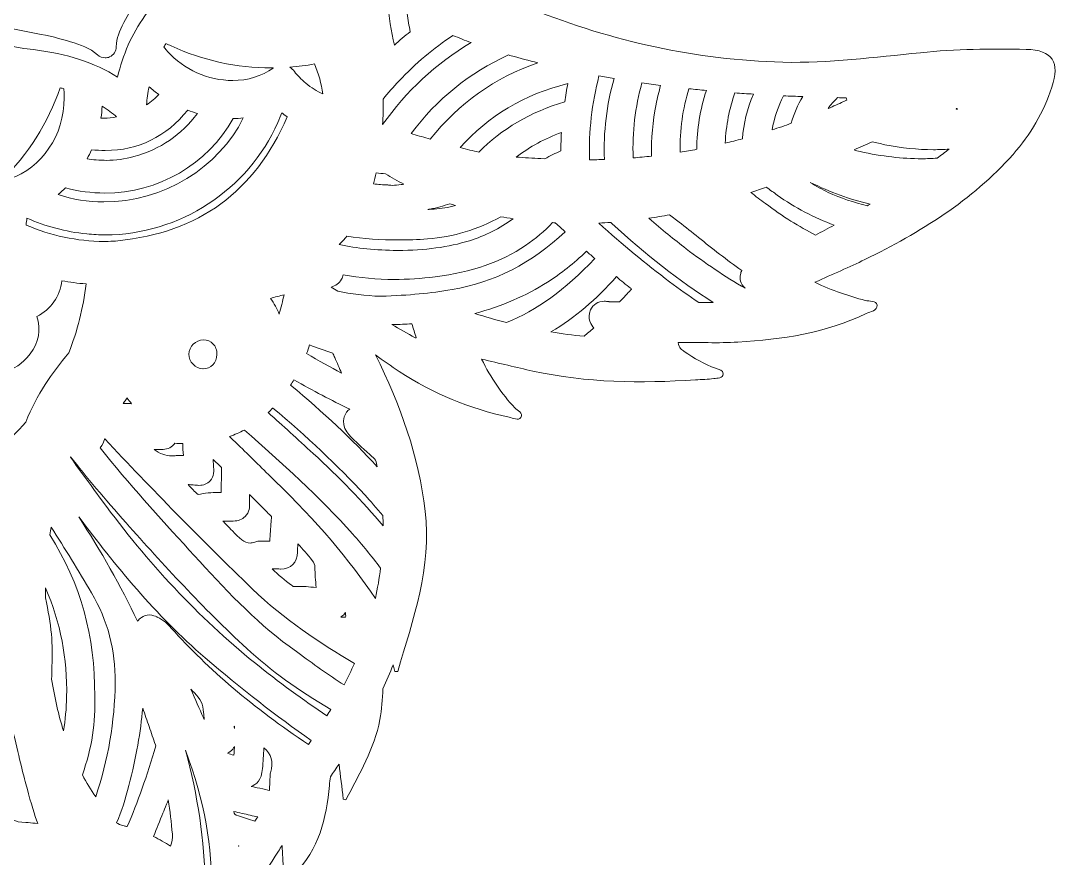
# Model space of a CAD drawing. Extents: x 95 to 1905, y -1935 to -66.
# Drawn here: x 1138 to 1905, y -1555 to -937 of the extents above; entities that cross this region are included whole.
import ezdxf

# ---------------------------------------------------------------- set-up
doc = ezdxf.new("R2010")
doc.units = 0
doc.header["$MEASUREMENT"] = 0
doc.layers.add('Layer 1', color=7, linetype='Continuous')

# ---------------------------------------------------------------- blocks, each defined once
blk = doc.blocks.new('block 2')
at = {"layer": 'Layer 1', "lineweight": 0}
for points, knots in [([(1879.6, -958.17), (1853.61, -957.51), (1827.64, -958.04), (1801.66, -960.62), (1767.9, -963.98), (1734.13, -968.5), (1700.09, -967.66), (1636.04, -966.07), (1574.52, -952.08), (1515.05, -928.61), (1514.6, -928.42), (1514.25, -927.93), (1512.89, -926.69), (1531.02, -923.22), (1548.35, -919.76), (1565.03, -914.06), (1648.23, -885.64), (1724.12, -845.39), (1780.64, -775.69), (1836.26, -707.1), (1863.07, -628.56), (1856.19, -539.99), (1851.48, -479.46), (1826.09, -427.35), (1785.84, -382.41), (1739.3, -330.38), (1682.27, -294.53), (1616.03, -272.83), (1584.03, -262.35), (1552.04, -251.39), (1522.6, -234.95), (1498.3, -221.36), (1477.63, -202.88), (1460.06, -181.01), (1433.82, -148.33), (1417.44, -111.18), (1408.55, -70.46), (1408.22, -68.91), (1408.57, -67), (1406.2, -65.74), (1402.21, -68.13), (1401.04, -72.67), (1399.35, -76.65), (1391.2, -95.77), (1387.03, -115.72), (1384.93, -136.51), (1381.94, -166.14), (1384.02, -195.14), (1389.9, -224.12), (1398.15, -264.84), (1416.74, -300.3), (1445.08, -330.46), (1472.21, -359.32), (1500.3, -387.25), (1527.31, -416.22), (1547.19, -437.52), (1563.55, -461.56), (1570.03, -490.44), (1579.1, -530.95), (1565.45, -565.24), (1537.21, -594.14), (1519.05, -612.68), (1496.4, -623.2), (1470.82, -627.41), (1468.86, -627.72), (1466.76, -627.84), (1465.03, -628.67), (1453.7, -634.13), (1445.74, -631.25), (1437.28, -621.59), (1415.79, -596.98), (1388.15, -592.65), (1357.64, -600.98), (1337.03, -606.6), (1318.3, -616.81), (1298.91, -625.33), (1260.79, -642.06), (1221.3, -646.72), (1180.21, -640.94), (1148.96, -636.53), (1118.96, -627.33), (1088.76, -618.73), (1060.98, -610.82), (1032.61, -609.24), (1003.88, -612.19), (1003.59, -612.23), (1003.32, -612.25), (1003.03, -612.25), (1002.02, -612.33), (1001.03, -612.35), (1000, -612.29), (998.97, -612.35), (997.98, -612.33), (996.97, -612.25), (996.68, -612.25), (996.41, -612.23), (996.12, -612.19), (967.39, -609.24), (939.02, -610.82), (911.24, -618.73), (881.04, -627.33), (851.04, -636.53), (819.79, -640.94), (778.7, -646.72), (739.22, -642.06), (701.09, -625.33), (681.7, -616.81), (662.97, -606.6), (642.36, -600.98), (611.85, -592.65), (584.21, -596.98), (562.72, -621.59), (554.26, -631.25), (546.3, -634.13), (534.97, -628.67), (533.24, -627.84), (531.14, -627.72), (529.18, -627.41), (503.6, -623.2), (480.95, -612.68), (462.79, -594.14), (434.55, -565.24), (420.9, -530.95), (429.97, -490.44), (436.45, -461.56), (452.81, -437.52), (472.7, -416.22), (499.7, -387.25), (527.79, -359.32), (554.92, -330.46), (583.26, -300.3), (601.85, -264.84), (610.1, -224.12), (615.98, -195.14), (618.06, -166.14), (615.07, -136.51), (612.97, -115.72), (608.8, -95.77), (600.65, -76.65), (598.96, -72.67), (597.79, -68.13), (593.81, -65.74), (591.43, -67), (591.78, -68.91), (591.45, -70.46), (582.56, -111.18), (566.18, -148.33), (539.94, -181.01), (522.37, -202.88), (501.7, -221.36), (477.4, -234.95), (447.96, -251.39), (415.97, -262.35), (383.97, -272.83), (317.73, -294.53), (260.7, -330.38), (214.16, -382.41), (173.91, -427.35), (148.52, -479.46), (143.82, -539.99), (136.93, -628.56), (163.74, -707.1), (219.36, -775.69), (275.88, -845.39), (351.77, -885.64), (434.97, -914.06), (451.65, -919.76), (468.98, -923.22), (487.11, -926.69), (485.75, -927.93), (485.4, -928.42), (484.95, -928.61), (425.48, -952.08), (363.96, -966.07), (299.91, -967.66), (265.87, -968.5), (232.11, -963.98), (198.34, -960.62), (172.37, -958.04), (146.39, -957.51), (120.4, -958.17), (100.89, -958.68), (95.24, -967.7), (101.34, -986.06), (107.51, -1004.56), (117.14, -1021.06), (130.04, -1035.67), (160.38, -1070.08), (198.69, -1093.35), (239.3, -1113.27), (250.88, -1118.95), (262.74, -1123.98), (276.17, -1130.08), (263.25, -1136.48), (251.27, -1140.15), (239.14, -1143.49), (236.07, -1144.34), (230.83, -1143.31), (230.39, -1146.94), (229.88, -1151.17), (235.32, -1151.76), (238.38, -1153.19), (268.31, -1167.34), (300.39, -1172.43), (333.04, -1174.27), (347.6, -1175.1), (362.27, -1174.41), (377.1, -1174.41), (376.71, -1179.06), (374.3, -1179.88), (372.59, -1181.1), (365.43, -1186.19), (357.79, -1190.48), (349.52, -1193.6), (347.27, -1194.45), (343.56, -1194.69), (343.85, -1197.66), (344.16, -1201.15), (348.14, -1200.76), (350.72, -1201.15), (355.17, -1201.79), (359.73, -1201.87), (364.25, -1202.14), (404.5, -1204.68), (444.6, -1204.37), (484.23, -1195.62), (496.48, -1192.92), (508.69, -1189.95), (522.08, -1186.81), (515.33, -1200.82), (507.39, -1212.35), (497.61, -1222.69), (495.63, -1224.79), (491.14, -1226.58), (493.14, -1229.82), (494.83, -1232.53), (498.98, -1230.26), (501.86, -1229.64), (530.97, -1223.47), (557.95, -1212.14), (582.85, -1195.87), (588.83, -1191.95), (594.63, -1187.78), (600.49, -1183.72), (582.01, -1220.48), (568.43, -1258.58), (563.71, -1299.03), (558.9, -1340.29), (572.64, -1378.82), (584.03, -1417.46), (584.75, -1417.44), (585.47, -1417.4), (586.19, -1417.38), (586.19, -1417.38), (587.41, -1412.41), (587.41, -1412.41), (589.76, -1418.45), (592.32, -1424.33), (595.02, -1430.08), (595.23, -1437.74), (595.81, -1445.35), (597.21, -1452.9), (601.17, -1474.35), (612.45, -1492.96), (622.17, -1512.08), (622.83, -1511.88), (623.51, -1511.67), (624.17, -1511.48), (625.22, -1502.9), (626.27, -1494.32), (627.33, -1485.74), (629.43, -1488.86), (631.56, -1491.99), (633.72, -1495.11), (633.97, -1497.21), (634.17, -1499.29), (634.38, -1501.4), (636.79, -1525.7), (641.77, -1548.92), (660.39, -1566.75), (662.29, -1568.56), (662.85, -1572.94), (666.31, -1571.51), (669.18, -1570.36), (668.19, -1566.52), (668.38, -1563.78), (668.77, -1557.8), (669, -1551.79), (669.26, -1545.79), (670.17, -1547.15), (671.08, -1548.53), (671.97, -1549.92), (684.55, -1569.29), (696.86, -1590.82), (709.32, -1615.14), (720.81, -1637.57), (733.71, -1662.71), (737.17, -1687.82), (737.85, -1690.31), (738.49, -1692.81), (739.09, -1695.33), (742.99, -1711.31), (745.73, -1727.57), (746.62, -1744.19), (747.57, -1762.14), (740.33, -1778.64), (738.97, -1796.14), (736.55, -1827.22), (737.75, -1857.86), (750.27, -1887.03), (760.26, -1910.25), (779.11, -1921.74), (800.79, -1918.75), (810.34, -1917.41), (818.74, -1915.27), (818.47, -1903.03), (818.45, -1901.75), (818.84, -1900.19), (821.01, -1899.65), (821.71, -1900.66), (822.6, -1901.73), (823.21, -1902.93), (833.86, -1923.31), (851.68, -1931.81), (873.65, -1933.67), (892.11, -1935.23), (910.39, -1933.54), (928.56, -1930.45), (952.35, -1926.41), (976.13, -1923.81), (1000, -1923.62), (1023.87, -1923.81), (1047.65, -1926.41), (1071.44, -1930.45), (1089.61, -1933.54), (1107.89, -1935.23), (1126.35, -1933.67), (1148.32, -1931.81), (1166.14, -1923.31), (1176.79, -1902.93), (1177.41, -1901.73), (1178.29, -1900.66), (1178.99, -1899.65), (1181.16, -1900.19), (1181.55, -1901.75), (1181.53, -1903.03), (1181.26, -1915.27), (1189.66, -1917.41), (1199.21, -1918.75), (1220.89, -1921.74), (1239.74, -1910.25), (1249.73, -1887.03), (1262.25, -1857.86), (1263.45, -1827.22), (1261.03, -1796.14), (1259.67, -1778.64), (1252.43, -1762.14), (1253.38, -1744.19), (1254.27, -1727.57), (1257.01, -1711.31), (1260.91, -1695.33), (1261.51, -1692.81), (1262.15, -1690.31), (1262.83, -1687.82), (1266.29, -1662.71), (1279.19, -1637.57), (1290.68, -1615.14), (1303.14, -1590.82), (1315.45, -1569.29), (1328.03, -1549.92), (1328.92, -1548.53), (1329.83, -1547.15), (1330.74, -1545.79), (1331, -1551.79), (1331.23, -1557.8), (1331.62, -1563.78), (1331.81, -1566.52), (1330.82, -1570.36), (1333.69, -1571.51), (1337.15, -1572.94), (1337.71, -1568.56), (1339.61, -1566.75), (1358.23, -1548.92), (1363.21, -1525.7), (1365.62, -1501.4), (1365.83, -1499.29), (1366.03, -1497.21), (1366.28, -1495.11), (1368.45, -1491.99), (1370.57, -1488.86), (1372.67, -1485.74), (1373.73, -1494.32), (1374.78, -1502.9), (1375.83, -1511.48), (1376.49, -1511.67), (1377.17, -1511.88), (1377.83, -1512.08), (1387.55, -1492.96), (1398.83, -1474.35), (1402.79, -1452.9), (1404.19, -1445.35), (1404.77, -1437.74), (1404.98, -1430.08), (1407.68, -1424.33), (1410.24, -1418.45), (1412.59, -1412.41), (1412.59, -1412.41), (1413.81, -1417.38), (1413.81, -1417.38), (1414.53, -1417.4), (1415.25, -1417.44), (1415.97, -1417.46), (1427.36, -1378.82), (1441.1, -1340.29), (1436.29, -1299.03), (1431.57, -1258.58), (1417.99, -1220.48), (1399.51, -1183.72), (1405.37, -1187.78), (1411.17, -1191.95), (1417.15, -1195.87), (1442.05, -1212.14), (1469.03, -1223.47), (1498.14, -1229.64), (1501.02, -1230.26), (1505.17, -1232.53), (1506.86, -1229.82), (1508.86, -1226.58), (1504.37, -1224.79), (1502.39, -1222.69), (1492.61, -1212.35), (1484.67, -1200.82), (1477.92, -1186.81), (1491.31, -1189.95), (1503.52, -1192.92), (1515.77, -1195.62), (1555.4, -1204.37), (1595.5, -1204.68), (1635.75, -1202.14), (1640.27, -1201.87), (1644.83, -1201.79), (1649.28, -1201.15), (1651.86, -1200.76), (1655.84, -1201.15), (1656.15, -1197.66), (1656.44, -1194.69), (1652.73, -1194.45), (1650.48, -1193.6), (1642.21, -1190.48), (1634.57, -1186.19), (1627.42, -1181.1), (1625.7, -1179.88), (1623.29, -1179.06), (1622.9, -1174.41), (1637.73, -1174.41), (1652.4, -1175.1), (1666.96, -1174.27), (1699.61, -1172.43), (1731.69, -1167.34), (1761.62, -1153.19), (1764.68, -1151.76), (1770.12, -1151.17), (1769.61, -1146.94), (1769.17, -1143.31), (1763.93, -1144.34), (1760.86, -1143.49), (1748.73, -1140.15), (1736.75, -1136.48), (1723.83, -1130.08), (1737.26, -1123.98), (1749.12, -1118.95), (1760.7, -1113.27), (1801.31, -1093.35), (1839.62, -1070.08), (1869.96, -1035.67), (1882.86, -1021.06), (1892.49, -1004.56), (1898.66, -986.06), (1904.77, -967.7), (1899.11, -958.68), (1879.6, -958.17)], [0, 0, 0, 0, 1, 1, 1, 2, 2, 2, 3, 3, 3, 4, 4, 4, 5, 5, 5, 6, 6, 6, 7, 7, 7, 8, 8, 8, 9, 9, 9, 10, 10, 10, 11, 11, 11, 12, 12, 12, 13, 13, 13, 14, 14, 14, 15, 15, 15, 16, 16, 16, 17, 17, 17, 18, 18, 18, 19, 19, 19, 20, 20, 20, 21, 21, 21, 22, 22, 22, 23, 23, 23, 24, 24, 24, 25, 25, 25, 26, 26, 26, 27, 27, 27, 28, 28, 28, 29, 29, 29, 30, 30, 30, 31, 31, 31, 32, 32, 32, 33, 33, 33, 34, 34, 34, 35, 35, 35, 36, 36, 36, 37, 37, 37, 38, 38, 38, 39, 39, 39, 40, 40, 40, 41, 41, 41, 42, 42, 42, 43, 43, 43, 44, 44, 44, 45, 45, 45, 46, 46, 46, 47, 47, 47, 48, 48, 48, 49, 49, 49, 50, 50, 50, 51, 51, 51, 52, 52, 52, 53, 53, 53, 54, 54, 54, 55, 55, 55, 56, 56, 56, 57, 57, 57, 58, 58, 58, 59, 59, 59, 60, 60, 60, 61, 61, 61, 62, 62, 62, 63, 63, 63, 64, 64, 64, 65, 65, 65, 66, 66, 66, 67, 67, 67, 68, 68, 68, 69, 69, 69, 70, 70, 70, 71, 71, 71, 72, 72, 72, 73, 73, 73, 74, 74, 74, 75, 75, 75, 76, 76, 76, 77, 77, 77, 78, 78, 78, 79, 79, 79, 80, 80, 80, 81, 81, 81, 82, 82, 82, 83, 83, 83, 84, 84, 84, 85, 85, 85, 86, 86, 86, 87, 87, 87, 88, 88, 88, 89, 89, 89, 90, 90, 90, 91, 91, 91, 92, 92, 92, 93, 93, 93, 94, 94, 94, 95, 95, 95, 96, 96, 96, 97, 97, 97, 98, 98, 98, 99, 99, 99, 100, 100, 100, 101, 101, 101, 102, 102, 102, 103, 103, 103, 104, 104, 104, 105, 105, 105, 106, 106, 106, 107, 107, 107, 108, 108, 108, 109, 109, 109, 110, 110, 110, 111, 111, 111, 112, 112, 112, 113, 113, 113, 114, 114, 114, 115, 115, 115, 116, 116, 116, 117, 117, 117, 118, 118, 118, 119, 119, 119, 120, 120, 120, 121, 121, 121, 122, 122, 122, 123, 123, 123, 124, 124, 124, 125, 125, 125, 126, 126, 126, 127, 127, 127, 128, 128, 128, 129, 129, 129, 130, 130, 130, 131, 131, 131, 132, 132, 132, 133, 133, 133, 134, 134, 134, 135, 135, 135, 136, 136, 136, 137, 137, 137, 138, 138, 138, 139, 139, 139, 140, 140, 140, 141, 141, 141, 142, 142, 142, 143, 143, 143, 144, 144, 144, 145, 145, 145, 146, 146, 146, 147, 147, 147, 148, 148, 148, 149, 149, 149, 150, 150, 150, 151, 151, 151, 152, 152, 152, 153, 153, 153, 154, 154, 154, 155, 155, 155, 156, 156, 156, 157, 157, 157, 158, 158, 158, 159, 159, 159, 160, 160, 160, 160]), ([(1247.44, -908.62), (1244.86, -912.22), (1242.23, -915.78), (1239.6, -919.34), (1236.21, -923.94), (1232.71, -928.69), (1229.35, -933.46), (1219.8, -947), (1213.08, -962.17), (1209.33, -978.62), (1192.16, -967.92), (1172.2, -961.44), (1147.16, -958.37), (1109.6, -953.76), (1080.9, -943.96), (1056.85, -927.53), (1041.23, -916.84), (1027.68, -903.1), (1015.41, -885.52), (1004.9, -870.45), (997.32, -853.74), (992.31, -834.55), (995.26, -834.82), (997.91, -834.94), (1000.44, -834.94), (1004.21, -834.94), (1007.67, -834.66), (1010.99, -834.07), (1014.85, -854.32), (1022.91, -872.22), (1034.93, -887.3), (1050.11, -906.33), (1069.05, -920.88), (1091.23, -930.52), (1109.86, -938.63), (1129.34, -942.67), (1149.32, -946.43), (1158.79, -948.21), (1167.04, -950.19), (1174.54, -952.5), (1182.18, -954.86), (1188.78, -956.89), (1194.49, -962.22), (1196.05, -963.67), (1198.07, -964.44), (1200.12, -964.44), (1201.22, -964.44), (1202.33, -964.22), (1203.38, -963.77), (1206.39, -962.47), (1208.34, -959.52), (1208.37, -956.25), (1208.41, -949.83), (1210.61, -945.04), (1213.98, -938.44), (1220.05, -926.45), (1227.58, -915.51), (1235.55, -903.93), (1235.55, -903.93), (1238.67, -899.37), (1238.67, -899.37), (1261.21, -866.45), (1271.11, -833.52), (1268.94, -798.68), (1267.53, -776.44), (1260.3, -755.39), (1247.45, -736.07), (1252.37, -732.33), (1256.84, -728.03), (1260.81, -723.23), (1271.49, -740.82), (1278.39, -760.53), (1281.86, -783.28), (1288.37, -826.25), (1277.11, -867.25), (1247.44, -908.62)], [0, 0, 0, 0, 1, 1, 1, 2, 2, 2, 3, 3, 3, 4, 4, 4, 5, 5, 5, 6, 6, 6, 7, 7, 7, 8, 8, 8, 9, 9, 9, 10, 10, 10, 11, 11, 11, 12, 12, 12, 13, 13, 13, 14, 14, 14, 15, 15, 15, 16, 16, 16, 17, 17, 17, 18, 18, 18, 19, 19, 19, 20, 20, 20, 21, 21, 21, 22, 22, 22, 23, 23, 23, 24, 24, 24, 25, 25, 25, 25]), ([(1408.6, -923.73), (1413.39, -926.55), (1418.2, -929.25), (1423, -931.82), (1423.58, -936.32), (1424.34, -940.79), (1425.28, -945.16), (1421.15, -948.34), (1417.23, -951.64), (1413.55, -955.05), (1411.04, -944.64), (1409.38, -934.17), (1408.6, -923.73)], [0, 0, 0, 0, 1, 1, 1, 2, 2, 2, 3, 3, 3, 4, 4, 4, 4]), ([(1404.82, -1013.73), (1405.3, -1007.78), (1405.4, -1001.58), (1405.13, -994.89), (1408.89, -990.32), (1412.82, -985.86), (1416.87, -981.58), (1429.17, -968.58), (1442.58, -957.27), (1456.77, -947.9), (1461.2, -949.75), (1465.67, -951.52), (1470.16, -953.2), (1444.36, -968.48), (1422.08, -989.1), (1404.82, -1013.73)], [0, 0, 0, 0, 1, 1, 1, 2, 2, 2, 3, 3, 3, 4, 4, 4, 5, 5, 5, 5]), ([(1323.98, -971.99), (1315.71, -977.98), (1305.42, -981.15), (1294.23, -981.15), (1276.27, -981.15), (1257.89, -972.94), (1246.23, -959.69), (1246.23, -959.69), (1245.33, -958.66), (1245.33, -958.66), (1244.74, -957.99), (1244.14, -957.3), (1243.46, -956.57), (1243.98, -955.64), (1244.51, -954.7), (1244.99, -953.9), (1246.13, -954.39), (1247.53, -955.03), (1248.83, -955.62), (1272.41, -966.41), (1297.24, -971.88), (1322.65, -971.88), (1322.65, -971.88), (1323.64, -971.88), (1324.14, -971.87), (1324.09, -971.91), (1324.03, -971.95), (1323.98, -971.99)], [0, 0, 0, 0, 1, 1, 1, 2, 2, 2, 3, 3, 3, 4, 4, 4, 5, 5, 5, 6, 6, 6, 7, 7, 7, 8, 8, 8, 9, 9, 9, 9]), ([(1439.99, -1024.52), (1435.72, -1023.25), (1431.46, -1021.97), (1427.2, -1020.68), (1426.78, -1020.55), (1426.36, -1020.42), (1425.94, -1020.29), (1444.72, -994.95), (1468.81, -975.49), (1497.71, -962.32), (1498.34, -962.51), (1498.98, -962.69), (1499.62, -962.87), (1506.1, -964.69), (1512.73, -966.44), (1519.48, -968.11), (1487.68, -979), (1461.04, -997.89), (1439.99, -1024.52)], [0, 0, 0, 0, 1, 1, 1, 2, 2, 2, 3, 3, 3, 4, 4, 4, 5, 5, 5, 6, 6, 6, 6]), ([(1348.25, -983.16), (1344.58, -980.11), (1341.89, -977.38), (1339.78, -974.58), (1338.76, -973.22), (1337.64, -972.13), (1336.44, -971.33), (1342.49, -970.85), (1348.52, -970.05), (1354.5, -968.95), (1357.68, -976.08), (1359.73, -983.45), (1360.64, -991), (1356.33, -989.07), (1352.19, -986.45), (1348.25, -983.16)], [0, 0, 0, 0, 1, 1, 1, 2, 2, 2, 3, 3, 3, 4, 4, 4, 5, 5, 5, 5]), ([(1575.59, -979.68), (1570.1, -999.09), (1567.7, -1019.12), (1568.44, -1039.44), (1564.81, -1039.56), (1561.14, -1039.64), (1557.47, -1039.68), (1556.87, -1018.78), (1559.22, -998.01), (1564.46, -977.73), (1568.14, -978.41), (1571.86, -979.06), (1575.59, -979.68)], [0, 0, 0, 0, 1, 1, 1, 2, 2, 2, 3, 3, 3, 4, 4, 4, 4]), ([(1129.78, -1053.56), (1129.25, -1053.73), (1128.26, -1053.9), (1127.38, -1054.05), (1126.32, -1054.24), (1125.13, -1054.45), (1123.91, -1054.77), (1143.09, -1035.92), (1158.06, -1012.7), (1166.84, -986.53), (1167.93, -986.83), (1168.9, -987.06), (1169.73, -987.25), (1169.79, -988.44), (1169.82, -989.89), (1169.86, -991.31), (1169.86, -991.31), (1169.94, -994.03), (1169.94, -994.03), (1169.91, -1021.42), (1153.4, -1045.89), (1129.78, -1053.56)], [0, 0, 0, 0, 1, 1, 1, 2, 2, 2, 3, 3, 3, 4, 4, 4, 5, 5, 5, 6, 6, 6, 7, 7, 7, 7]), ([(1230.64, -999.14), (1230.96, -994.66), (1231.61, -990.24), (1232.59, -985.76), (1234.95, -987.85), (1237.32, -989.76), (1239.72, -991.5), (1237.32, -994.24), (1234.2, -996.83), (1230.64, -999.14)], [0, 0, 0, 0, 1, 1, 1, 2, 2, 2, 3, 3, 3, 3]), ([(1539.27, -996.88), (1513.98, -1004.42), (1492.65, -1016.9), (1475.79, -1034.03), (1471.48, -1033.09), (1466.96, -1032), (1462, -1030.71), (1482.74, -1007.23), (1509.43, -991.36), (1541.58, -983.41), (1540.54, -988.18), (1539.78, -992.6), (1539.27, -996.88)], [0, 0, 0, 0, 1, 1, 1, 2, 2, 2, 3, 3, 3, 4, 4, 4, 4]), ([(1609.97, -984.76), (1608.64, -989.42), (1607.51, -994.1), (1606.59, -998.74), (1604.1, -1011.35), (1602.98, -1024.16), (1603.24, -1036.94), (1598.65, -1037.46), (1594.12, -1037.9), (1589.67, -1038.27), (1589, -1019.26), (1591.17, -1000.69), (1596.14, -982.89), (1600.67, -983.54), (1605.28, -984.16), (1609.97, -984.76)], [0, 0, 0, 0, 1, 1, 1, 2, 2, 2, 3, 3, 3, 4, 4, 4, 5, 5, 5, 5]), ([(1643.72, -988.49), (1639.11, -1002.45), (1636.74, -1016.99), (1636.65, -1031.93), (1632.55, -1032.7), (1628.42, -1033.43), (1624.28, -1034.09), (1624.09, -1017.71), (1626.28, -1002), (1630.82, -987.2), (1635.06, -987.65), (1639.36, -988.08), (1643.72, -988.49)], [0, 0, 0, 0, 1, 1, 1, 2, 2, 2, 3, 3, 3, 4, 4, 4, 4]), ([(1678.42, -991.22), (1673.84, -1002.07), (1671.11, -1013.1), (1670.26, -1024.17), (1666.06, -1025.31), (1661.84, -1026.4), (1657.62, -1027.41), (1658.18, -1014.33), (1660.62, -1001.72), (1664.82, -990.27), (1669.31, -990.61), (1673.86, -990.93), (1678.42, -991.22)], [0, 0, 0, 0, 1, 1, 1, 2, 2, 2, 3, 3, 3, 4, 4, 4, 4]), ([(1714.88, -993.05), (1711.1, -999.17), (1708.25, -1005.75), (1706.36, -1012.73), (1701.66, -1014.44), (1696.94, -1016.08), (1692.22, -1017.62), (1693.77, -1008.7), (1696.56, -1000.37), (1700.63, -992.45), (1705.31, -992.67), (1710.06, -992.87), (1714.88, -993.05)], [0, 0, 0, 0, 1, 1, 1, 2, 2, 2, 3, 3, 3, 4, 4, 4, 4]), ([(1746.82, -993.93), (1746.97, -994.5), (1747.13, -995.06), (1747.29, -995.63), (1746.48, -996), (1745.69, -996.36), (1744.93, -996.71), (1741.17, -998.47), (1737.38, -1000.18), (1733.59, -1001.84), (1733.82, -1001.4), (1734.06, -1000.96), (1734.3, -1000.52), (1736.25, -998.27), (1738.31, -995.97), (1740.44, -993.8), (1742.57, -993.85), (1744.69, -993.89), (1746.82, -993.93)], [0, 0, 0, 0, 1, 1, 1, 2, 2, 2, 3, 3, 3, 4, 4, 4, 5, 5, 5, 6, 6, 6, 6]), ([(1200.21, -1032.79), (1224.7, -1032.79), (1245.14, -1022.77), (1261.06, -1002.96), (1263.5, -1003.97), (1265.87, -1004.8), (1268.2, -1005.48), (1256.31, -1021.45), (1240.93, -1031.87), (1221.35, -1037.26), (1214.74, -1039.07), (1207.58, -1040.08), (1201.32, -1040.1), (1195.81, -1040.03), (1191.09, -1039.69), (1186.76, -1039.04), (1187.96, -1036.82), (1189.05, -1034.55), (1190.03, -1032.24), (1193.49, -1032.6), (1196.9, -1032.79), (1200.21, -1032.79)], [0, 0, 0, 0, 1, 1, 1, 2, 2, 2, 3, 3, 3, 4, 4, 4, 5, 5, 5, 6, 6, 6, 7, 7, 7, 7]), ([(1197, -1008.93), (1197.47, -1006.07), (1197.79, -1003.15), (1197.96, -1000.15), (1201.98, -1002.71), (1205.47, -1005.31), (1208.59, -1008.05), (1205.44, -1008.67), (1202.31, -1009), (1199.3, -1009), (1198.52, -1009), (1197.75, -1008.98), (1197, -1008.93)], [0, 0, 0, 0, 1, 1, 1, 2, 2, 2, 3, 3, 3, 4, 4, 4, 4]), ([(1828.61, -1001.8), (1828.66, -1002.01), (1828.7, -1002.22), (1828.76, -1002.44), (1828.5, -1002.29), (1828.24, -1002.15), (1827.98, -1002.01), (1828.19, -1001.94), (1828.4, -1001.87), (1828.61, -1001.8)], [0, 0, 0, 0, 1, 1, 1, 2, 2, 2, 3, 3, 3, 3]), ([(1202.48, -1099.89), (1201.43, -1099.93), (1200.38, -1099.98), (1199.34, -1100.03), (1179.37, -1099.77), (1160.01, -1095.66), (1141.76, -1087.82), (1142.05, -1086.08), (1142.22, -1084.36), (1142.34, -1082.72), (1156.2, -1088.84), (1171.04, -1092.76), (1186.53, -1094.37), (1191.08, -1094.85), (1195.71, -1095.09), (1200.3, -1095.09), (1254.73, -1095.09), (1305.86, -1061.74), (1327.54, -1012.13), (1328.6, -1009.73), (1329.53, -1007.32), (1330.41, -1004.97), (1331.64, -1006.02), (1332.96, -1007.09), (1334.41, -1008.09), (1310.34, -1063.5), (1269.44, -1093.4), (1209.39, -1099.48), (1207.18, -1099.71), (1204.9, -1099.8), (1202.48, -1099.89)], [0, 0, 0, 0, 1, 1, 1, 2, 2, 2, 3, 3, 3, 4, 4, 4, 5, 5, 5, 6, 6, 6, 7, 7, 7, 8, 8, 8, 9, 9, 9, 10, 10, 10, 10]), ([(1199.18, -1070.77), (1187.44, -1070.77), (1176.12, -1068.96), (1165.37, -1065.37), (1167.35, -1063.74), (1169.19, -1062.07), (1170.92, -1060.33), (1180.39, -1062.93), (1190.12, -1064.25), (1199.88, -1064.25), (1239.42, -1064.25), (1275.6, -1043.18), (1294.64, -1009.21), (1297.08, -1009.18), (1299.54, -1009.04), (1302.03, -1008.79), (1284.15, -1045.39), (1243.08, -1070.77), (1199.18, -1070.77)], [0, 0, 0, 0, 1, 1, 1, 2, 2, 2, 3, 3, 3, 4, 4, 4, 5, 5, 5, 6, 6, 6, 6]), ([(1536.43, -1033.09), (1532.36, -1034.83), (1528.39, -1036.78), (1524.58, -1038.9), (1524.58, -1038.9), (1521.64, -1038.75), (1521.64, -1038.75), (1515.63, -1038.45), (1509.51, -1038.15), (1503.42, -1037.7), (1513.47, -1030), (1524.62, -1023.91), (1536.78, -1019.5), (1536.49, -1023.93), (1536.38, -1028.46), (1536.43, -1033.09)], [0, 0, 0, 0, 1, 1, 1, 2, 2, 2, 3, 3, 3, 4, 4, 4, 5, 5, 5, 5]), ([(1802.54, -1038.89), (1788.25, -1038.89), (1773.37, -1037.16), (1757.06, -1033.61), (1755.52, -1033.27), (1754.06, -1032.89), (1752.65, -1032.45), (1757.13, -1030.41), (1761.61, -1028.37), (1766.1, -1026.35), (1769.07, -1027.14), (1772.16, -1027.86), (1775.47, -1028.53), (1787.58, -1030.98), (1799.64, -1032.23), (1811.32, -1032.23), (1815.15, -1032.23), (1818.96, -1032.09), (1822.75, -1031.83), (1819.77, -1034.09), (1816.82, -1036.32), (1813.87, -1038.51), (1810.15, -1038.76), (1806.35, -1038.89), (1802.54, -1038.89)], [0, 0, 0, 0, 1, 1, 1, 2, 2, 2, 3, 3, 3, 4, 4, 4, 5, 5, 5, 6, 6, 6, 7, 7, 7, 8, 8, 8, 8]), ([(1418.59, -1057.93), (1416.19, -1058.25), (1413.93, -1058.55), (1411.99, -1058.55), (1411.14, -1058.55), (1410.41, -1058.5), (1409.76, -1058.38), (1409.38, -1058.31), (1409, -1058.27), (1408.62, -1058.25), (1405.12, -1058.12), (1401.61, -1057.84), (1398.03, -1057.41), (1398.8, -1054.77), (1399.52, -1052.03), (1400.19, -1049.2), (1402.39, -1049.56), (1404.64, -1049.84), (1406.92, -1050.02), (1411.35, -1052.72), (1415.89, -1055.27), (1420.51, -1057.68), (1419.87, -1057.76), (1419.23, -1057.85), (1418.59, -1057.93)], [0, 0, 0, 0, 1, 1, 1, 2, 2, 2, 3, 3, 3, 4, 4, 4, 5, 5, 5, 6, 6, 6, 7, 7, 7, 8, 8, 8, 8]), ([(1733.67, -1063.7), (1729.08, -1061.55), (1724.7, -1059.11), (1720.28, -1056.36), (1735.14, -1063.68), (1749.73, -1068.97), (1764.5, -1072.38), (1763.87, -1072.78), (1763.23, -1073.17), (1762.6, -1073.56), (1752.5, -1071.29), (1742.78, -1067.98), (1733.67, -1063.7)], [0, 0, 0, 0, 1, 1, 1, 2, 2, 2, 3, 3, 3, 4, 4, 4, 4]), ([(1687.31, -1072.03), (1683.63, -1069.31), (1680.02, -1066.55), (1676.6, -1063.89), (1680.34, -1062.6), (1684.11, -1061.26), (1687.91, -1059.86), (1690.88, -1062.06), (1693.52, -1063.98), (1696.01, -1065.75), (1709.1, -1075.07), (1723.2, -1082.47), (1738.11, -1087.87), (1733.47, -1090.43), (1728.85, -1092.88), (1724.26, -1095.23), (1712.21, -1089.09), (1700.09, -1081.48), (1687.31, -1072.03)], [0, 0, 0, 0, 1, 1, 1, 2, 2, 2, 3, 3, 3, 4, 4, 4, 5, 5, 5, 6, 6, 6, 6]), ([(1438.13, -1076.39), (1438.68, -1076.29), (1439.22, -1076.19), (1439.77, -1076.08), (1444.8, -1075.08), (1449.73, -1073.74), (1454.47, -1072.1), (1455.85, -1072.57), (1457.24, -1073.02), (1458.64, -1073.47), (1453.34, -1074.9), (1448.07, -1075.77), (1442.79, -1076.1), (1442.79, -1076.1), (1438.73, -1076.36), (1438.13, -1076.39)], [0, 0, 0, 0, 1, 1, 1, 2, 2, 2, 3, 3, 3, 4, 4, 4, 5, 5, 5, 5]), ([(1616.62, -1080.23), (1616.62, -1080.23), (1623.55, -1085.61), (1623.55, -1085.61), (1628.35, -1089.34), (1633.1, -1093.15), (1637.85, -1096.95), (1648.13, -1105.18), (1658.68, -1113.62), (1669.81, -1121.36), (1669.38, -1122.22), (1669.05, -1123.2), (1668.84, -1124.3), (1668.27, -1127.26), (1668.57, -1131.18), (1672.39, -1134.51), (1657.24, -1125.74), (1642.63, -1115.95), (1628.75, -1105.29), (1619.91, -1098.5), (1610.98, -1091.19), (1601.32, -1082.86), (1606.38, -1082.1), (1611.49, -1081.22), (1616.62, -1080.23)], [0, 0, 0, 0, 1, 1, 1, 2, 2, 2, 3, 3, 3, 4, 4, 4, 5, 5, 5, 6, 6, 6, 7, 7, 7, 8, 8, 8, 8]), ([(1374.58, -1127.89), (1375.2, -1126.77), (1375.6, -1125.64), (1375.81, -1124.5), (1387.95, -1126.82), (1400.56, -1128), (1413.45, -1128), (1423.2, -1128), (1433.35, -1127.33), (1443.61, -1126.01), (1470.95, -1122.5), (1492.12, -1115.16), (1510.26, -1102.92), (1517.73, -1097.87), (1524.42, -1092.21), (1530.2, -1086.06), (1530.89, -1086.1), (1531.58, -1086.13), (1532.27, -1086.16), (1532.9, -1086.74), (1533.53, -1087.31), (1534.17, -1087.88), (1536.04, -1089.55), (1537.82, -1091.14), (1539.47, -1092.77), (1514.8, -1116.11), (1487.5, -1130.07), (1456.06, -1135.47), (1440.11, -1138.2), (1424.86, -1139.64), (1403.49, -1140.44), (1391.92, -1139.96), (1381.52, -1138.7), (1371.77, -1136.59), (1370.26, -1135.67), (1368.6, -1134.66), (1366.83, -1133.61), (1370.2, -1132.58), (1372.86, -1130.97), (1374.58, -1127.89)], [0, 0, 0, 0, 1, 1, 1, 2, 2, 2, 3, 3, 3, 4, 4, 4, 5, 5, 5, 6, 6, 6, 7, 7, 7, 8, 8, 8, 9, 9, 9, 10, 10, 10, 11, 11, 11, 12, 12, 12, 13, 13, 13, 13]), ([(1416.53, -1098.84), (1423.52, -1098.84), (1430.69, -1098.58), (1437.85, -1098.06), (1457.21, -1096.66), (1474.96, -1091.29), (1492.03, -1081.68), (1495.03, -1082.21), (1498.08, -1082.71), (1501.16, -1083.16), (1491.23, -1090.4), (1480.44, -1095.84), (1468.93, -1099.4), (1453.4, -1104.21), (1436.11, -1106.55), (1416.08, -1106.55), (1416.08, -1106.55), (1415.67, -1106.55), (1415.67, -1106.55), (1399.89, -1106.49), (1385.81, -1105.1), (1372.9, -1102.29), (1374.83, -1100.34), (1376.66, -1098.29), (1378.41, -1096.16), (1390.81, -1097.94), (1403.61, -1098.84), (1416.53, -1098.84)], [0, 0, 0, 0, 1, 1, 1, 2, 2, 2, 3, 3, 3, 4, 4, 4, 5, 5, 5, 6, 6, 6, 7, 7, 7, 8, 8, 8, 9, 9, 9, 9]), ([(1638.25, -1145.09), (1630.97, -1140.19), (1623.68, -1135), (1616.54, -1129.64), (1599.17, -1116.61), (1581.96, -1102.36), (1564.33, -1086.39), (1567.23, -1086.28), (1570.19, -1086.12), (1573.17, -1085.93), (1573.17, -1085.93), (1573.91, -1086.61), (1573.91, -1086.61), (1598.99, -1109.81), (1623.63, -1129.04), (1648.63, -1144.89), (1645.26, -1144.98), (1641.81, -1145.05), (1638.25, -1145.09)], [0, 0, 0, 0, 1, 1, 1, 2, 2, 2, 3, 3, 3, 4, 4, 4, 5, 5, 5, 6, 6, 6, 6]), ([(1496.22, -1159.87), (1488.37, -1157.86), (1480.62, -1155.59), (1472.99, -1153.08), (1492.71, -1147.84), (1510.42, -1140.17), (1526.6, -1129.88), (1536.34, -1123.7), (1545.74, -1116.26), (1555.28, -1107.17), (1557.32, -1109.06), (1559.4, -1110.86), (1561.46, -1112.6), (1539.03, -1135.99), (1518.79, -1150.64), (1496.34, -1159.82), (1496.3, -1159.84), (1496.26, -1159.85), (1496.22, -1159.87)], [0, 0, 0, 0, 1, 1, 1, 2, 2, 2, 3, 3, 3, 4, 4, 4, 5, 5, 5, 6, 6, 6, 6]), ([(1529.05, -1166.74), (1546.52, -1156.32), (1562.7, -1142.66), (1577.36, -1125.94), (1580.78, -1128.96), (1584.32, -1131.76), (1587.76, -1134.48), (1588.01, -1134.68), (1588.26, -1134.88), (1588.51, -1135.08), (1587.43, -1136.23), (1586.35, -1137.39), (1585.27, -1138.55), (1583.42, -1140.55), (1581.56, -1142.55), (1579.7, -1144.54), (1577.11, -1144.5), (1574.55, -1144.46), (1572.05, -1144.43), (1571.84, -1144.41), (1571.63, -1144.37), (1571.41, -1144.34), (1570.65, -1144.22), (1569.6, -1144.07), (1568.41, -1144.07), (1563.89, -1144.07), (1560.09, -1146.48), (1558.22, -1150.52), (1555.31, -1156.84), (1559.13, -1161.86), (1560.58, -1163.76), (1558.16, -1165.98), (1555.79, -1168.04), (1553.44, -1169.97), (1545.23, -1169.14), (1537.08, -1168.06), (1529.05, -1166.74)], [0, 0, 0, 0, 1, 1, 1, 2, 2, 2, 3, 3, 3, 4, 4, 4, 5, 5, 5, 6, 6, 6, 7, 7, 7, 8, 8, 8, 9, 9, 9, 10, 10, 10, 11, 11, 11, 12, 12, 12, 12]), ([(1141.64, -1233.28), (1135.38, -1240.42), (1128.53, -1247.2), (1121.26, -1253.43), (1086.63, -1283.13), (1045.4, -1298.19), (998.71, -1298.19), (997.62, -1298.19), (996.53, -1298.18), (995.43, -1298.17), (944.19, -1297.41), (893.02, -1273.11), (858.27, -1233.07), (854.31, -1222.95), (849.65, -1213.89), (844.04, -1205.42), (839.07, -1197.92), (833.37, -1190.22), (827.11, -1182.54), (825.83, -1179.41), (824.76, -1176.62), (823.87, -1174.04), (819.17, -1160.49), (815.88, -1146.18), (814.09, -1131.43), (819.67, -1131.16), (825.57, -1130.41), (832.16, -1129.16), (833.49, -1140.24), (840.83, -1150.69), (850.74, -1155.37), (848.71, -1162.46), (849.02, -1169.8), (851.71, -1176.46), (855.06, -1184.73), (861.75, -1191.25), (870.55, -1194.83), (872.24, -1195.51), (873.9, -1195.97), (875.48, -1196.26), (873.73, -1204.91), (874.05, -1215.5), (883.46, -1224.6), (890.8, -1231.73), (898.87, -1235.35), (907.44, -1235.35), (908.58, -1235.35), (909.72, -1235.28), (910.87, -1235.15), (911.74, -1245.65), (916.05, -1256.81), (930.04, -1263.4), (936.32, -1266.36), (942.39, -1267.86), (948.08, -1267.86), (953.66, -1267.86), (958.9, -1266.47), (963.76, -1263.72), (970.36, -1277.53), (980.01, -1286.32), (998.72, -1286.84), (999.44, -1286.86), (1000.15, -1286.87), (1000.84, -1286.87), (1019.55, -1286.87), (1029.09, -1278.53), (1036.56, -1263.75), (1041.45, -1266.47), (1046.71, -1267.84), (1052.29, -1267.84), (1058.18, -1267.84), (1064.42, -1266.27), (1070.83, -1263.15), (1084.36, -1256.58), (1088.54, -1245.55), (1089.39, -1235.16), (1090.56, -1235.29), (1091.73, -1235.36), (1092.89, -1235.36), (1101.43, -1235.36), (1109.46, -1231.79), (1116.76, -1224.76), (1126.3, -1215.6), (1126.64, -1204.94), (1124.87, -1196.21), (1132.5, -1194.67), (1139.18, -1190.21), (1144.82, -1182.89), (1151.27, -1174.49), (1152.94, -1165.01), (1149.76, -1155.22), (1160.04, -1150.31), (1166.91, -1140.45), (1168.11, -1128.95), (1174.03, -1130.08), (1180, -1130.84), (1186.02, -1131.22), (1183.95, -1149.16), (1179.67, -1166.24), (1173.29, -1182.06), (1166.88, -1189.87), (1161.06, -1197.72), (1155.96, -1205.42), (1150.31, -1213.96), (1145.62, -1223.08), (1141.64, -1233.28)], [0, 0, 0, 0, 1, 1, 1, 2, 2, 2, 3, 3, 3, 4, 4, 4, 5, 5, 5, 6, 6, 6, 7, 7, 7, 8, 8, 8, 9, 9, 9, 10, 10, 10, 11, 11, 11, 12, 12, 12, 13, 13, 13, 14, 14, 14, 15, 15, 15, 16, 16, 16, 17, 17, 17, 18, 18, 18, 19, 19, 19, 20, 20, 20, 21, 21, 21, 22, 22, 22, 23, 23, 23, 24, 24, 24, 25, 25, 25, 26, 26, 26, 27, 27, 27, 28, 28, 28, 29, 29, 29, 30, 30, 30, 31, 31, 31, 32, 32, 32, 33, 33, 33, 34, 34, 34, 35, 35, 35, 35]), ([(1332.09, -1139.34), (1331.13, -1143.95), (1330.01, -1148.73), (1328.62, -1153.56), (1326.89, -1149.53), (1324.74, -1145.66), (1322.19, -1141.95), (1325.52, -1140.93), (1328.83, -1140.06), (1332.09, -1139.34)], [0, 0, 0, 0, 1, 1, 1, 2, 2, 2, 3, 3, 3, 3]), ([(1412.51, -1161.22), (1417.17, -1161.22), (1421.82, -1161.06), (1426.4, -1160.73), (1427.45, -1164.18), (1428.55, -1167.64), (1429.69, -1171.14), (1429.44, -1171.15), (1429.2, -1171.15), (1428.95, -1171.15), (1423.1, -1167.95), (1417.35, -1164.62), (1411.68, -1161.22), (1411.68, -1161.22), (1412.51, -1161.22), (1412.51, -1161.22)], [0, 0, 0, 0, 1, 1, 1, 2, 2, 2, 3, 3, 3, 4, 4, 4, 5, 5, 5, 5]), ([(1261.84, -1183.14), (1261.91, -1177.48), (1266.89, -1172.7), (1272.72, -1172.68), (1275.5, -1172.68), (1277.9, -1173.64), (1279.68, -1175.43), (1281.61, -1177.38), (1282.65, -1180.22), (1282.61, -1183.45), (1282.55, -1189.5), (1278.21, -1194.05), (1272.33, -1194.05), (1272.33, -1194.05), (1272.33, -1194.05), (1272.32, -1194.05), (1266.86, -1193.95), (1261.77, -1188.65), (1261.84, -1183.14)], [0, 0, 0, 0, 1, 1, 1, 2, 2, 2, 3, 3, 3, 4, 4, 4, 5, 5, 5, 6, 6, 6, 6]), ([(1348.72, -1182.76), (1349.52, -1180.65), (1350.28, -1178.51), (1350.98, -1176.34), (1356.63, -1178.6), (1362.35, -1180.63), (1368.08, -1182.4), (1368.56, -1183.47), (1369.05, -1184.53), (1369.52, -1185.59), (1371.31, -1189.64), (1372.95, -1193.45), (1374.49, -1197.16), (1366.27, -1192.8), (1357.78, -1188.05), (1348.72, -1182.76)], [0, 0, 0, 0, 1, 1, 1, 2, 2, 2, 3, 3, 3, 4, 4, 4, 5, 5, 5, 5]), ([(1336.87, -1206.03), (1337.73, -1204.71), (1338.57, -1203.37), (1339.38, -1202.01), (1353.46, -1210.08), (1367.07, -1217.24), (1380.54, -1223.68), (1379.65, -1224.33), (1378.86, -1225.13), (1378.19, -1226.07), (1371.94, -1234.76), (1380.01, -1242.72), (1382.66, -1245.33), (1382.66, -1245.33), (1383.15, -1245.81), (1383.15, -1245.81), (1385.98, -1248.64), (1388.92, -1251.32), (1391.76, -1253.92), (1394.51, -1256.44), (1397.12, -1258.83), (1399.71, -1261.4), (1400.06, -1263.01), (1400.4, -1264.62), (1400.73, -1266.25), (1382.41, -1245.98), (1361.43, -1226.2), (1336.87, -1206.03)], [0, 0, 0, 0, 1, 1, 1, 2, 2, 2, 3, 3, 3, 4, 4, 4, 5, 5, 5, 6, 6, 6, 7, 7, 7, 8, 8, 8, 9, 9, 9, 9]), ([(1216.42, -1219.54), (1215.51, -1219.49), (1214.54, -1219.48), (1213.54, -1219.48), (1213.54, -1219.48), (1213.52, -1219.48), (1213.52, -1219.48), (1214.17, -1218.66), (1214.81, -1217.78), (1215.38, -1216.82), (1215.66, -1216.35), (1215.95, -1215.89), (1216.25, -1215.42), (1217.29, -1216.86), (1218.41, -1218.27), (1219.62, -1219.68), (1218.5, -1219.64), (1217.44, -1219.6), (1216.42, -1219.54)], [0, 0, 0, 0, 1, 1, 1, 2, 2, 2, 3, 3, 3, 4, 4, 4, 5, 5, 5, 6, 6, 6, 6]), ([(1353.57, -1256.38), (1341.94, -1245.74), (1331.23, -1235.95), (1320.44, -1226.29), (1321.56, -1225.21), (1322.65, -1224.1), (1323.7, -1222.96), (1323.73, -1222.93), (1323.75, -1222.9), (1323.78, -1222.88), (1348.63, -1243.59), (1371.5, -1265.2), (1391.85, -1287.2), (1395.96, -1291.65), (1400.29, -1296.61), (1405.03, -1302.3), (1405.14, -1304.78), (1405.2, -1307.27), (1405.22, -1309.76), (1390.08, -1291.81), (1373.04, -1274.21), (1353.57, -1256.38)], [0, 0, 0, 0, 1, 1, 1, 2, 2, 2, 3, 3, 3, 4, 4, 4, 5, 5, 5, 6, 6, 6, 7, 7, 7, 7]), ([(1325.44, -1276.62), (1316.85, -1268.29), (1308.3, -1259.9), (1299.75, -1251.52), (1297.16, -1248.98), (1294.56, -1246.43), (1291.97, -1243.89), (1295.75, -1242.56), (1299.38, -1240.97), (1302.86, -1239.12), (1330.25, -1263.32), (1358.32, -1288.38), (1382.85, -1315.95), (1389.85, -1323.81), (1396.58, -1332.07), (1403.36, -1341.11), (1402.42, -1348.52), (1401.13, -1355.99), (1399.48, -1363.45), (1380.21, -1334.58), (1356.31, -1306.6), (1325.44, -1276.62)], [0, 0, 0, 0, 1, 1, 1, 2, 2, 2, 3, 3, 3, 4, 4, 4, 5, 5, 5, 6, 6, 6, 7, 7, 7, 7]), ([(1342.25, -1403.41), (1342.25, -1403.41), (1335.93, -1398.78), (1335.93, -1398.78), (1309.86, -1379.76), (1287.48, -1355.33), (1265.83, -1331.71), (1265.83, -1331.71), (1262.17, -1327.72), (1262.17, -1327.72), (1240.35, -1303.93), (1217.56, -1278.74), (1196.41, -1252.26), (1198.44, -1249.96), (1199.24, -1247.46), (1199.65, -1246.17), (1199.71, -1245.96), (1199.77, -1245.75), (1199.85, -1245.56), (1199.85, -1245.56), (1199.85, -1245.54), (1199.85, -1245.54), (1234.08, -1282.29), (1270.66, -1319.54), (1308.72, -1356.39), (1332.02, -1378.96), (1358.45, -1396.26), (1383.98, -1411.45), (1381.7, -1416.68), (1379.23, -1421.92), (1376.51, -1427.25), (1364.76, -1419.91), (1353.35, -1411.54), (1342.25, -1403.41)], [0, 0, 0, 0, 1, 1, 1, 2, 2, 2, 3, 3, 3, 4, 4, 4, 5, 5, 5, 6, 6, 6, 7, 7, 7, 8, 8, 8, 9, 9, 9, 10, 10, 10, 11, 11, 11, 11]), ([(1236.4, -1253.41), (1237.77, -1253.41), (1238.98, -1253.45), (1240.11, -1253.52), (1240.6, -1253.55), (1241.06, -1253.57), (1241.5, -1253.57), (1245.31, -1253.57), (1248.38, -1252.39), (1250.64, -1250.08), (1251, -1249.72), (1251.32, -1249.34), (1251.61, -1248.95), (1253.4, -1249.02), (1255.2, -1249.05), (1256.99, -1249.05), (1256.99, -1249.05), (1257.51, -1249.05), (1257.51, -1249.05), (1257.37, -1252.1), (1257.59, -1255.03), (1257.88, -1257.89), (1257.29, -1257.9), (1256.69, -1257.91), (1256.1, -1257.92), (1255.26, -1257.94), (1254.42, -1257.96), (1253.59, -1257.96), (1253.24, -1257.96), (1252.9, -1257.98), (1252.56, -1258.02), (1251.49, -1258.16), (1250.44, -1258.22), (1249.44, -1258.22), (1244.67, -1258.22), (1240.34, -1256.67), (1236.19, -1253.41), (1236.19, -1253.41), (1236.4, -1253.41), (1236.4, -1253.41)], [0, 0, 0, 0, 1, 1, 1, 2, 2, 2, 3, 3, 3, 4, 4, 4, 5, 5, 5, 6, 6, 6, 7, 7, 7, 8, 8, 8, 9, 9, 9, 10, 10, 10, 11, 11, 11, 12, 12, 12, 13, 13, 13, 13]), ([(1310.31, -1410.81), (1269.19, -1377.36), (1231.36, -1337.15), (1197.87, -1291.3), (1197.87, -1291.3), (1191.88, -1283.12), (1191.88, -1283.12), (1186.15, -1275.29), (1180.25, -1267.24), (1174.51, -1259.2), (1174.55, -1259.09), (1174.6, -1258.98), (1174.64, -1258.87), (1186.49, -1274.03), (1199.75, -1289.83), (1215.63, -1307.71), (1242.64, -1338.14), (1272.12, -1370.42), (1304.65, -1400.4), (1322.2, -1416.57), (1342.52, -1431.32), (1366.58, -1445.34), (1365.65, -1446.93), (1364.71, -1448.51), (1363.75, -1450.1), (1346.87, -1438.57), (1328.04, -1425.23), (1310.31, -1410.81)], [0, 0, 0, 0, 1, 1, 1, 2, 2, 2, 3, 3, 3, 4, 4, 4, 5, 5, 5, 6, 6, 6, 7, 7, 7, 8, 8, 8, 9, 9, 9, 9]), ([(1280.06, -1264.79), (1279.95, -1263.49), (1279.85, -1262.18), (1279.74, -1260.87), (1281.87, -1262.86), (1283.97, -1264.83), (1286.06, -1266.79), (1285.96, -1272.84), (1285.85, -1279.03), (1285.69, -1285.18), (1285, -1285.16), (1284.31, -1285.15), (1283.62, -1285.15), (1278.6, -1285.15), (1273.59, -1285.7), (1268.72, -1286.79), (1266.23, -1284.54), (1263.78, -1282.1), (1261.28, -1279.37), (1262.51, -1279.47), (1263.75, -1279.58), (1265, -1279.69), (1266.73, -1279.85), (1268.09, -1279.97), (1269.36, -1279.97), (1272.83, -1279.97), (1275.6, -1278.88), (1277.59, -1276.72), (1280.74, -1273.3), (1280.41, -1269.23), (1280.06, -1264.79)], [0, 0, 0, 0, 1, 1, 1, 2, 2, 2, 3, 3, 3, 4, 4, 4, 5, 5, 5, 6, 6, 6, 7, 7, 7, 8, 8, 8, 9, 9, 9, 10, 10, 10, 10]), ([(1322.59, -1306.97), (1322.24, -1311.58), (1321.88, -1316.32), (1321.63, -1321.17), (1321.63, -1321.17), (1320.86, -1321.17), (1320.86, -1321.17), (1319.79, -1321.17), (1318.68, -1321.18), (1317.51, -1321.19), (1316.26, -1321.21), (1314.94, -1321.22), (1313.5, -1321.22), (1312.47, -1321.22), (1311.45, -1321.41), (1310.49, -1321.79), (1309.24, -1322.28), (1308.1, -1322.52), (1307.03, -1322.52), (1303.1, -1322.52), (1298.99, -1318.98), (1294.02, -1313.65), (1292.53, -1312.06), (1291.03, -1310.49), (1289.52, -1308.92), (1288.69, -1308.06), (1287.87, -1307.2), (1287.06, -1306.35), (1288.58, -1306.32), (1290.09, -1306.3), (1291.58, -1306.3), (1292.49, -1306.3), (1293.39, -1306.31), (1294.29, -1306.32), (1294.33, -1306.33), (1294.56, -1306.33), (1294.6, -1306.33), (1298.28, -1306.33), (1301.24, -1305.22), (1303.41, -1303.04), (1306.71, -1299.72), (1306.68, -1295.33), (1306.68, -1293.88), (1306.66, -1291.54), (1306.69, -1289.17), (1306.75, -1286.8), (1310, -1289.93), (1313.21, -1293.2), (1316.51, -1296.58), (1318.63, -1298.74), (1320.74, -1300.91), (1322.89, -1303.04), (1322.89, -1303.04), (1322.59, -1306.97), (1322.59, -1306.97)], [0, 0, 0, 0, 1, 1, 1, 2, 2, 2, 3, 3, 3, 4, 4, 4, 5, 5, 5, 6, 6, 6, 7, 7, 7, 8, 8, 8, 9, 9, 9, 10, 10, 10, 11, 11, 11, 12, 12, 12, 13, 13, 13, 14, 14, 14, 15, 15, 15, 16, 16, 16, 17, 17, 17, 18, 18, 18, 18]), ([(1350.16, -1471.27), (1309.6, -1444.22), (1276.41, -1416.03), (1248.89, -1385.28), (1246.5, -1382.6), (1243.16, -1379.26), (1238.52, -1377.15), (1238.52, -1377.15), (1238.33, -1377.06), (1238.33, -1377.06), (1237.25, -1376.56), (1235.26, -1375.64), (1232.71, -1375.64), (1230.63, -1375.64), (1228.61, -1376.25), (1226.87, -1377.42), (1225.85, -1378.1), (1224.81, -1379.02), (1223.96, -1380.25), (1211.61, -1354.2), (1197.2, -1328.59), (1180.6, -1303.15), (1207.63, -1338.93), (1237.25, -1375.9), (1273.86, -1407.2), (1300.71, -1430.16), (1326.41, -1450.19), (1352.2, -1468.24), (1351.54, -1469.22), (1350.87, -1470.22), (1350.16, -1471.27)], [0, 0, 0, 0, 1, 1, 1, 2, 2, 2, 3, 3, 3, 4, 4, 4, 5, 5, 5, 6, 6, 6, 7, 7, 7, 8, 8, 8, 9, 9, 9, 10, 10, 10, 10]), ([(1193.14, -1509.8), (1189.65, -1504.7), (1186.37, -1499.34), (1183.33, -1493.75), (1190.25, -1474.07), (1193.32, -1454.48), (1192.45, -1435.46), (1192.86, -1391.42), (1182.02, -1352.49), (1159.35, -1316.54), (1159.63, -1314.6), (1159.93, -1312.69), (1160.25, -1310.8), (1170.42, -1326.58), (1180.44, -1342.85), (1190.14, -1359.37), (1202.09, -1379.72), (1207.77, -1401.39), (1207.52, -1425.61), (1207.22, -1454.38), (1202.39, -1482.63), (1193.14, -1509.8)], [0, 0, 0, 0, 1, 1, 1, 2, 2, 2, 3, 3, 3, 4, 4, 4, 5, 5, 5, 6, 6, 6, 7, 7, 7, 7]), ([(1329.17, -1341.71), (1329.17, -1341.71), (1329.4, -1341.71), (1329.4, -1341.71), (1337.13, -1341.71), (1341.99, -1336.94), (1342.08, -1329.25), (1342.1, -1327.26), (1342.18, -1325.26), (1342.3, -1323.24), (1345.92, -1326.96), (1349.45, -1330.98), (1352.98, -1335.39), (1354.2, -1336.9), (1354.82, -1338.62), (1354.9, -1340.64), (1355.05, -1345.04), (1355.23, -1350.15), (1355.85, -1355.46), (1350.63, -1354.7), (1345.74, -1354.56), (1341.68, -1354.56), (1340.76, -1354.56), (1339.83, -1354.57), (1338.95, -1354.58), (1338.68, -1354.42), (1338.27, -1354.15), (1337.64, -1353.7), (1332.63, -1350.09), (1328.03, -1345.97), (1323.37, -1341.59), (1324.07, -1341.61), (1324.77, -1341.62), (1325.46, -1341.64), (1326.7, -1341.67), (1327.94, -1341.7), (1329.17, -1341.71)], [0, 0, 0, 0, 1, 1, 1, 2, 2, 2, 3, 3, 3, 4, 4, 4, 5, 5, 5, 6, 6, 6, 7, 7, 7, 8, 8, 8, 9, 9, 9, 10, 10, 10, 11, 11, 11, 12, 12, 12, 12]), ([(1171.71, -1436.09), (1171.51, -1444.7), (1170.76, -1453.11), (1169.46, -1461.27), (1165.71, -1449.58), (1162.81, -1436.88), (1160.67, -1422.97), (1160.77, -1419.73), (1160.83, -1416.52), (1160.86, -1413.35), (1161.83, -1398.03), (1160.35, -1382.43), (1156.07, -1362.92), (1156.06, -1360.45), (1156.08, -1358.02), (1156.13, -1355.63), (1167.25, -1381.25), (1172.36, -1407.79), (1171.71, -1436.09)], [0, 0, 0, 0, 1, 1, 1, 2, 2, 2, 3, 3, 3, 4, 4, 4, 5, 5, 5, 6, 6, 6, 6]), ([(1374.09, -1377.14), (1375.18, -1376.43), (1376.01, -1375.63), (1376.62, -1374.88), (1376.93, -1374.51), (1377.2, -1374.13), (1377.44, -1373.75), (1377.57, -1374.88), (1377.62, -1376.03), (1377.58, -1377.22), (1377.19, -1377.24), (1376.79, -1377.25), (1376.41, -1377.25), (1375.63, -1377.25), (1374.86, -1377.21), (1374.09, -1377.14)], [0, 0, 0, 0, 1, 1, 1, 2, 2, 2, 3, 3, 3, 4, 4, 4, 5, 5, 5, 5]), ([(1263.3, -1430.43), (1264.23, -1431.34), (1265.16, -1432.25), (1266.1, -1433.17), (1270.33, -1437.29), (1272.45, -1441.84), (1272.74, -1447.51), (1272.84, -1449.3), (1273.02, -1451.05), (1273.25, -1452.77), (1273.06, -1452.4), (1272.86, -1451.99), (1272.67, -1451.55), (1269.7, -1444.89), (1266.61, -1437.94), (1263.3, -1430.43)], [0, 0, 0, 0, 1, 1, 1, 2, 2, 2, 3, 3, 3, 4, 4, 4, 5, 5, 5, 5]), ([(1214.09, -1531.26), (1211.37, -1530.56), (1209.8, -1529.93), (1208.63, -1529.01), (1212.19, -1520.45), (1215.24, -1511.24), (1217.69, -1501.54), (1223, -1480.63), (1226.35, -1461.87), (1227.85, -1444.34), (1229.47, -1448.93), (1231.05, -1453.56), (1232.59, -1458.07), (1234.12, -1462.55), (1235.64, -1467.04), (1237.22, -1471.5), (1237.43, -1472.1), (1237.44, -1472.32), (1237.43, -1472.33), (1231.14, -1494.2), (1224.23, -1513.76), (1216.38, -1531.89), (1215.61, -1531.67), (1214.84, -1531.46), (1214.09, -1531.26)], [0, 0, 0, 0, 1, 1, 1, 2, 2, 2, 3, 3, 3, 4, 4, 4, 5, 5, 5, 6, 6, 6, 7, 7, 7, 8, 8, 8, 8]), ([(1132.63, -1527.15), (1125.02, -1518.83), (1114.57, -1508.48), (1100.99, -1501.6), (1092.15, -1497.14), (1083.28, -1493.23), (1074.46, -1489.91), (1089.87, -1480.19), (1107.45, -1472.01), (1127.77, -1465.09), (1129.38, -1464.54), (1131.01, -1463.97), (1132.63, -1463.37), (1136.86, -1482.07), (1140.3, -1495.47), (1142.48, -1503.55), (1145.55, -1514.95), (1148.08, -1523.34), (1150.35, -1529.47), (1147.81, -1529.4), (1145.45, -1529.21), (1143.3, -1528.91), (1142.92, -1528.86), (1142.55, -1528.83), (1142.17, -1528.83), (1142.12, -1528.83), (1141.63, -1528.84), (1141.63, -1528.84), (1137.44, -1528.84), (1133.73, -1527.79), (1132.63, -1527.15)], [0, 0, 0, 0, 1, 1, 1, 2, 2, 2, 3, 3, 3, 4, 4, 4, 5, 5, 5, 6, 6, 6, 7, 7, 7, 8, 8, 8, 9, 9, 9, 10, 10, 10, 10]), ([(1295.26, -1457.69), (1295.26, -1457.69), (1295.6, -1457.96), (1295.6, -1457.96), (1295.6, -1457.96), (1295.6, -1459.38), (1295.6, -1459.38), (1295.51, -1458.9), (1295.26, -1457.69), (1295.26, -1457.69)], [0, 0, 0, 0, 1, 1, 1, 2, 2, 2, 3, 3, 3, 3]), ([(1278.37, -1581.2), (1278.37, -1581.2), (1278.17, -1581.56), (1278.17, -1581.56), (1277.88, -1582.01), (1277.59, -1582.46), (1277.29, -1582.91), (1276.75, -1581.46), (1276.16, -1579.99), (1275.48, -1578.52), (1275, -1577.47), (1274.49, -1576.47), (1274, -1575.53), (1273.4, -1542.26), (1268.51, -1508.65), (1259.44, -1475.54), (1273.45, -1513.18), (1279.53, -1547.43), (1278.37, -1581.2)], [0, 0, 0, 0, 1, 1, 1, 2, 2, 2, 3, 3, 3, 4, 4, 4, 5, 5, 5, 6, 6, 6, 6]), ([(1295.53, -1472.74), (1295.53, -1472.74), (1295.26, -1477.65), (1295.18, -1479.11), (1293.53, -1478.64), (1291.92, -1478.18), (1290.34, -1477.67), (1291.71, -1477.06), (1293.07, -1476.13), (1294.23, -1474.72), (1294.76, -1474.07), (1295.18, -1473.42), (1295.53, -1472.74)], [0, 0, 0, 0, 1, 1, 1, 2, 2, 2, 3, 3, 3, 4, 4, 4, 4]), ([(1322.16, -1492.06), (1322, -1492.64), (1321.91, -1493.24), (1321.88, -1493.84), (1321.88, -1493.84), (1321.45, -1503.05), (1321.35, -1505.18), (1318.69, -1504.57), (1309.71, -1502.55), (1307.88, -1502.13), (1311.62, -1500.95), (1315.57, -1497.62), (1316.24, -1489.04), (1316.65, -1483.96), (1316.94, -1478.85), (1317.19, -1473.8), (1322.87, -1478.28), (1324.35, -1483.95), (1322.16, -1492.06)], [0, 0, 0, 0, 1, 1, 1, 2, 2, 2, 3, 3, 3, 4, 4, 4, 5, 5, 5, 6, 6, 6, 6]), ([(1242.78, -1521.87), (1242.78, -1521.87), (1246.57, -1512.48), (1246.72, -1512.12), (1248.06, -1520.25), (1249.05, -1528.65), (1249.71, -1537.43), (1249.87, -1540.3), (1249.45, -1543.22), (1248.4, -1546.4), (1244.5, -1543.71), (1240.28, -1541.27), (1235.77, -1539.1), (1238.17, -1533.33), (1240.51, -1527.53), (1242.78, -1521.87)], [0, 0, 0, 0, 1, 1, 1, 2, 2, 2, 3, 3, 3, 4, 4, 4, 5, 5, 5, 5]), ([(1310.55, -1527.88), (1306.44, -1526.52), (1302.37, -1525.19), (1298.46, -1523.93), (1295.73, -1523.04), (1295.37, -1522.55), (1294.97, -1520.71), (1299.05, -1521.58), (1303.2, -1522.54), (1307.23, -1523.47), (1309.05, -1523.89), (1310.86, -1524.31), (1312.68, -1524.72), (1311.97, -1525.77), (1311.26, -1526.82), (1310.55, -1527.88)], [0, 0, 0, 0, 1, 1, 1, 2, 2, 2, 3, 3, 3, 4, 4, 4, 5, 5, 5, 5]), ([(1298.62, -1546.39), (1298.61, -1546.3), (1298.6, -1546.21), (1298.59, -1546.12), (1298.64, -1546.14), (1298.7, -1546.16), (1298.76, -1546.18), (1298.71, -1546.25), (1298.67, -1546.32), (1298.62, -1546.39)], [0, 0, 0, 0, 1, 1, 1, 2, 2, 2, 3, 3, 3, 3])]:
    blk.add_open_spline(points, degree=3, knots=knots, dxfattribs=at)

msp = doc.modelspace()

# ---------------------------------------------------------------- block references
at = {"layer": 'Layer 1'}
msp.add_blockref('block 2', (0, 0), dxfattribs=at)

doc.saveas('drawing.dxf')
